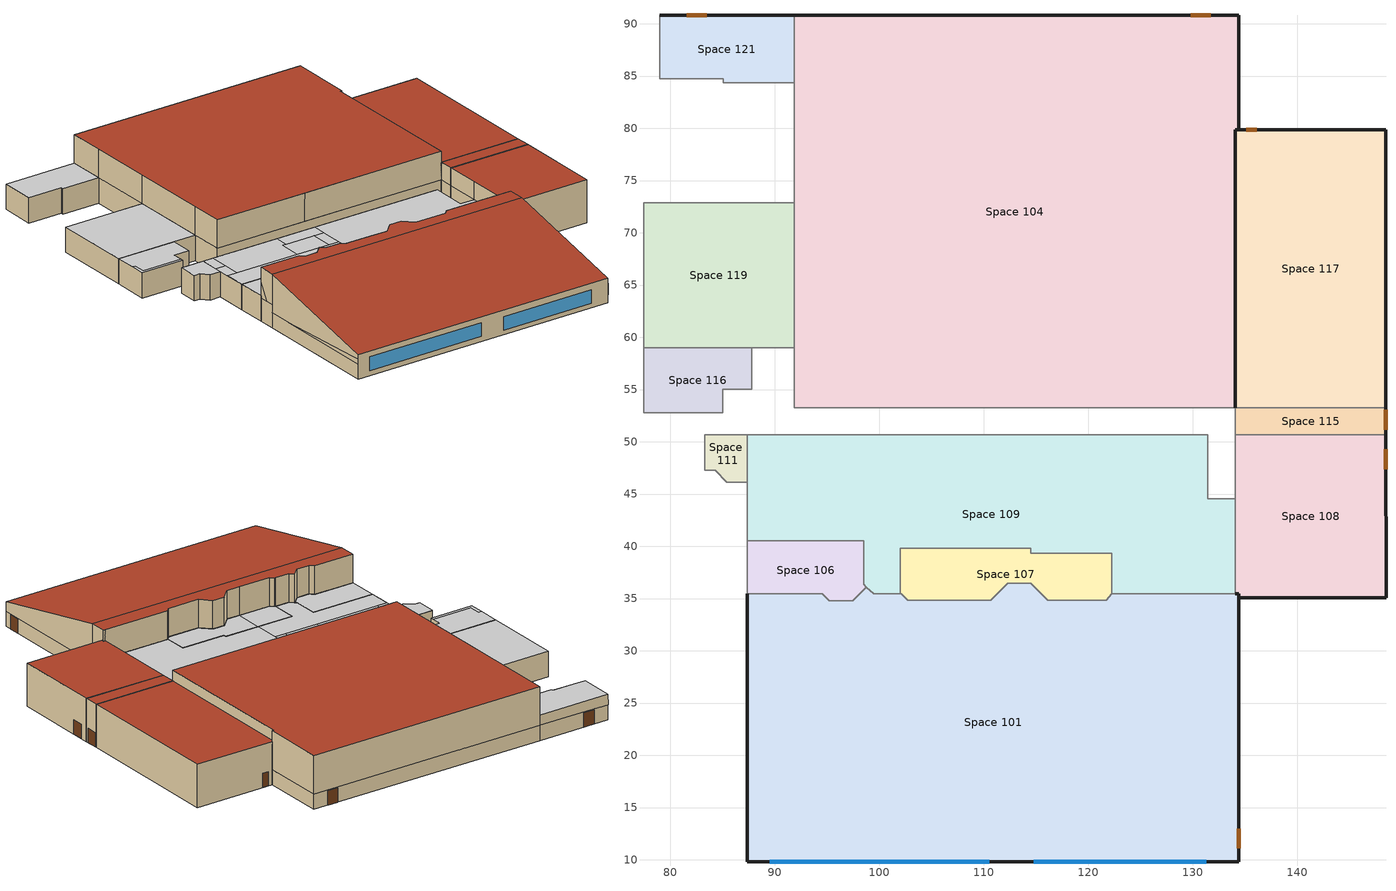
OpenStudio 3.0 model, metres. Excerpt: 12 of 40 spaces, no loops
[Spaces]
Space 101
 floor ground: 114.46,36.48 116.1,34.83 121.69,34.83 122.22,35.45 134.37,35.45 134.37,9.84 87.37,9.84 87.37,35.45 94.53,35.45 95.19,34.81 97.46,34.81 98.76,36.09 99.44,35.45 102.08,35.45 102.71,34.82 110.64,34.82 112.3,36.48 z0
 wall outside (Gym - Metal Panel): 87.37,9.84 134.37,9.84 z0:4.16; 87.37,35.45 87.37,32.51 / 87.37,35.45 87.37,32.51 / 87.37,35.45 87.37,32.51 / 87.37,35.45 87.37,32.51 z3.9:9.1; 134.37,32.51,9.1 134.37,9.84,4.16 134.37,9.84,2.55 134.37,32.51,2.55; 134.37,32.51,9.1 134.37,32.51,2.55 134.37,35.1,2.55 134.37,35.1,7.3 134.37,35.45,7.3 134.37,35.45,9.1; 87.37,32.51,9.1 87.37,32.51,2.55 87.37,9.84,2.55 87.37,9.84,4.16; 87.37,32.51,9.1 87.37,32.51,2.55 87.37,9.84,2.55 87.37,9.84,4.16; 87.37,32.51,9.1 87.37,32.51,2.55 87.37,9.84,2.55 87.37,9.84,4.16
 wall outside (Gym Precast insulated Concrete): 87.37,32.51 87.37,9.84 / 134.37,9.84 134.37,32.51 134.37,35.1 z0:2.55
 wall outside: 134.37,35.45 134.02,35.45 z7.3:9.1; 87.37,35.45 87.37,32.51 z0:3.9
 wall to Space 108: 134.37,35.1 134.37,35.45 134.02,35.45 z0:7.3
 wall to Space 106: 98.76,36.09 97.46,34.81 95.19,34.81 94.53,35.45 87.37,35.45 z0:4.3
 wall to Space 109: 101.97,35.45 99.44,35.45 98.76,36.09 / 134.02,35.45 122.22,35.45 z0:4.3
 wall to Space 107: 122.22,35.45 121.69,34.83 116.1,34.83 114.46,36.48 112.3,36.48 110.64,34.82 102.71,34.82 102.08,35.45 101.97,35.45 z0:4.3
 wall to Space 140: 134.02,35.45 122.22,35.45 121.69,34.83 116.1,34.83 114.46,36.48 112.3,36.48 110.64,34.82 108.35,34.82 z4.3:9.1
 wall to Space 139: 108.35,34.82 102.71,34.82 102.08,35.45 101.97,35.45 99.44,35.45 98.76,36.09 97.46,34.81 95.19,34.81 94.53,35.45 87.37,35.45 z4.3:9.1
 window: 89.51,9.84 110.51,9.84 z0.86:3.16; 114.75,9.84 131.25,9.84 / 114.75,9.84 131.25,9.84 z0.77:3.07
 door: 134.37,11.09 134.37,12.99 z0:2.4
 roof outside (Gym - Roof): 134.37,32.51 134.37,35.45 122.22,35.45 121.69,34.83 116.1,34.83 114.46,36.48 112.3,36.48 110.64,34.82 102.71,34.82 102.08,35.45 99.44,35.45 98.76,36.09 97.46,34.81 95.19,34.81 94.53,35.45 87.37,35.45 87.37,32.51 z9.1; 87.37,32.51,9.1 87.37,9.84,4.16 134.37,9.84,4.16 134.37,32.51,9.1
Space 104
 floor ground: 134.37,90.8 134.37,79.85 134.02,79.85 134.02,53.25 91.84,53.25 91.84,90.8 z0
 wall outside (Gym - Metal Panel): 134.37,79.85 134.37,90.8 91.84,90.8 z2.55:9.1; 134.02,53.25 134.02,79.85 z7.3:9.1
 wall outside (Gym Precast insulated Concrete): 134.37,79.85 134.37,90.8 91.84,90.8 z0:2.55
 wall outside: 134.02,79.85 134.37,79.85 z7.3:9.1
 wall to Space 117: 134.02,53.25 134.02,79.85 134.37,79.85 z0:7.3
 wall to Space 134: 91.84,53.25 108.35,53.25 z4.3:9.1
 wall to Space 133: 91.84,90.8 91.84,84.35 91.84,72.89 91.84,59.01 91.84,53.25 z4.3:9.1
 wall to Space 110: 91.84,59.01 91.84,53.25 134.02,53.25 z0:4.3
 wall to Space 140: 108.35,53.25 134.02,53.25 z4.3:9.1
 wall to Space 121: 91.84,90.8 91.84,84.35 z0:4.3
 wall to Space 120: 91.84,84.35 91.84,72.89 z0:4.3
 wall to Space 119: 91.84,72.89 91.84,59.01 z0:4.3
 door: 131.71,90.8 129.81,90.8 z0:2.4
 roof outside (Gym - Roof): 134.02,53.25 134.02,79.85 134.37,79.85 134.37,90.8 91.84,90.8 91.84,53.25 z9.1
Space 106
 floor ground: 98.48,40.54 98.48,36.37 98.76,36.09 97.46,34.81 95.19,34.81 94.53,35.45 87.37,35.45 87.37,40.54 z0
 wall to Space 103: 87.37,40.54 87.37,35.45 z0:4.3
 wall to Space 109: 98.76,36.09 98.48,36.37 98.48,40.54 87.37,40.54 z0:4.3
 ceiling to Space 139: 97.46,34.81 98.76,36.09 98.48,36.37 98.48,40.54 87.38,40.54 87.37,35.45 94.53,35.45 95.19,34.81 z4.3
 roof outside: 87.37,35.45 87.38,40.54 87.37,40.54 z4.3
Space 107
 floor ground: 114.48,39.82 114.48,39.32 122.22,39.32 122.22,35.45 121.69,34.83 116.1,34.83 114.46,36.48 112.3,36.48 110.64,34.82 102.71,34.82 102.08,35.45 101.97,35.45 101.97,39.82 z0
 wall to Space 109: 122.22,35.45 122.22,39.32 114.48,39.32 114.48,39.82 101.97,39.82 101.97,35.45 z0:4.3
 ceiling to Space 139: 108.35,34.82 108.35,39.82 101.97,39.82 101.97,35.45 102.08,35.45 102.71,34.82 z4.3
 ceiling to Space 140: 110.64,34.82 112.3,36.48 114.46,36.48 116.1,34.83 121.69,34.83 122.22,35.45 122.22,39.32 114.48,39.32 114.48,39.82 108.35,39.82 108.35,34.82 z4.3
Space 109
 floor ground: 131.42,50.66 131.42,44.54 134.02,44.54 134.02,35.45 122.22,35.45 122.22,39.32 114.48,39.32 114.48,39.82 101.97,39.82 101.97,35.45 99.44,35.45 98.76,36.09 98.48,36.37 98.48,40.54 87.37,40.54 87.37,50.66 z0
 wall to Space 110: 134.02,44.54 131.42,44.54 131.42,50.66 87.37,50.66 z0:4.3
 wall to Space 103: 87.37,46.13 87.37,40.54 z0:4.3
 wall to Space 108: 134.02,35.45 134.02,44.54 z0:4.3
 wall to Space 111: 87.37,50.66 87.37,46.13 z0:4.3
 ceiling to Space 135: 89.19,47.44 89.19,50.66 87.37,50.66 87.37,47.44 z4.3
 ceiling to Space 139: 101.97,35.45 101.97,39.82 108.35,39.82 108.35,44.32 87.38,44.32 87.38,40.54 98.48,40.54 98.48,36.37 98.76,36.09 99.44,35.45 z4.3
 ceiling to Space 134: 108.35,48.23 108.35,50.66 101.29,50.66 101.29,48.23 z4.3; 89.19,44.32 89.19,47.44 87.37,47.44 87.37,44.32 z4.3
 ceiling to Space 140: 134.02,35.45 134.02,44.54 131.42,44.54 131.42,50.66 108.35,50.66 108.35,39.82 114.48,39.82 114.48,39.32 122.22,39.32 122.22,35.45 z4.3
 ceiling to Space 137: 106.44,44.32 106.44,48.23 100.57,48.23 100.57,44.32 z4.3
 ceiling to Space 138: 108.35,44.32 108.35,48.23 106.44,48.23 106.44,44.32 z4.3
 ceiling to Space 136: 89.19,44.32 100.57,44.32 100.57,48.23 101.29,48.23 101.29,50.66 89.19,50.66 z4.3
 roof outside: 87.38,44.09 87.38,44.32 87.37,44.32 87.37,44.09 z4.3; 87.38,40.54 87.38,43.54 87.37,43.54 87.37,40.54 z4.3; 87.38,43.54 87.38,44.09 87.37,44.09 87.37,43.54 z4.3
Space 111
 floor ground: 87.37,50.66 87.37,46.13 85.41,46.13 84.27,47.27 83.29,47.27 83.29,50.66 z0
 wall to Space 103: 83.29,47.27 84.27,47.27 85.41,46.13 87.37,46.13 z0:4.3
 wall to Space 110: 87.37,50.66 83.33,50.66 83.29,50.66 83.29,47.27 z0:4.3
 ceiling to Space 134: 87.37,46.13 87.37,50.66 83.29,50.66 83.29,47.27 84.27,47.27 85.41,46.13 z4.3
Space 115
 floor ground: 148.47,53.25 148.47,50.68 134.02,50.68 134.02,53.25 z0
 wall outside (Gym Precast insulated Concrete): 148.47,50.68 148.47,53.25 z0:7.3
 wall to Space 117: 148.47,53.25 134.02,53.25 z0:7.3
 wall to Space 110: 134.02,53.25 134.02,50.68 z0:4.3
 wall to Space 108: 134.02,50.68 148.47,50.68 z0:7.3
 wall to Space 140: 134.02,53.25 134.02,50.68 z4.3:7.3
 door: 148.47,51.15 148.47,53.05 z0:2.4
 roof outside (Gym - Roof): 148.47,50.68 148.47,53.25 134.02,53.25 134.02,50.68 z7.3
Space 116
 floor ground: 87.79,59.01 87.79,55.02 85.02,55.02 85.02,52.77 77.42,52.77 77.42,59.01 z0
 wall to Space 119: 87.79,59.01 77.42,59.01 z0:4.3
 wall to Space 110: 77.42,59.01 77.42,52.77 85.02,52.77 85.02,55.02 87.79,55.02 87.79,59.01 z0:4.3
 ceiling to Space 134: 85.02,52.77 85.02,53.25 77.91,53.25 77.91,55.31 77.42,55.31 77.42,52.77 z4.3
 ceiling to Space 133: 85.02,53.25 85.02,55.02 87.79,55.02 87.79,59.01 77.42,59.01 77.42,55.31 77.91,55.31 77.91,53.25 z4.3
Space 117
 floor ground: 148.47,79.85 148.47,53.25 134.02,53.25 134.02,79.85 z0
 wall outside (Gym Precast insulated Concrete): 148.47,53.25 148.47,79.85 134.37,79.85 z0:7.3
 door: 136.1,79.85 135.1,79.85 z0:2.4
 roof outside (Gym - Roof): 148.47,53.25 148.47,79.85 134.02,79.85 134.02,53.25 z7.3
Space 119
 floor ground: 91.84,72.89 91.84,59.01 77.42,59.01 77.42,72.89 z0
 wall to Space 120: 91.84,72.89 77.42,72.89 z0:4.3
 wall to Space 110: 87.79,59.01 91.84,59.01 / 77.42,72.89 77.42,59.01 z0:4.3
 ceiling to Space 133: 91.84,59.01 91.84,72.89 77.42,72.89 77.42,59.01 z4.3
Space 121
 floor ground: 91.84,90.8 91.84,84.35 85.05,84.35 85.05,84.76 78.95,84.76 78.95,90.8 z0
 wall outside (Arena - Metal Panel): 91.84,90.8 78.95,90.8 z2.55:4.3
 wall outside (Arena - Insulated Concrete): 91.84,90.8 78.95,90.8 z0:2.55
 wall to Space 120: 78.95,84.76 85.05,84.76 85.05,84.35 91.84,84.35 z0:4.3
 wall to Space 122: 78.95,90.8 78.95,84.76 z0:4.3
 door: 83.48,90.8 81.58,90.8 z0:2.4
 ceiling to Space 133: 91.84,84.35 91.84,90.8 78.95,90.8 78.95,84.76 85.05,84.76 85.05,84.35 z4.3
Space 108
 floor ground: 148.47,50.68 148.47,35.1 134.37,35.1 134.37,35.45 134.02,35.45 134.02,50.68 z0
 wall outside (Gym Precast insulated Concrete): 134.37,35.1 148.47,35.1 148.47,50.68 z0:7.3
 wall to Space 140: 134.02,50.68 134.02,44.54 134.02,35.45 z4.3:7.3
 wall to Space 110: 134.02,50.68 134.02,44.54 z0:4.3
 door: 148.47,47.38 148.47,49.28 z0:2.4
 roof outside (Gym - Roof): 148.47,35.1 148.47,50.68 134.02,50.68 134.02,35.45 134.37,35.45 134.37,35.1 z7.3
[Building]
Recreation Center_1980-2004: North Axis {deg}=-90; Nominal Floor to Floor Height {m}=3; Default Construction Set=ASHRAE 189.1-2009 ClimateZone 4-5 (mdoff) ConstSet
[ClimateZones]
Climate Zone Institution Name 1=ASHRAE; Climate Zone Document Name 1=ANSI/ASHRAE Standard 169; Climate Zone Document Year 1=2006; Climate Zone Institution Name 2=CEC; Climate Zone Document Name 2=California Climate Zone Descriptions; Climate Zone Document Year 2=1995
[Site]
Site 1: Latitude {deg}=53.53; Longitude {deg}=-114.1; Time Zone {hr}=-7; Elevation {m}=723
[SizingPeriod:DesignDay] Barometric Pressure {Pa}=92936; Wind Direction {deg}=180; Sky Clearness=0; Rain Indicator=0; Snow Indicator=0; Day of Month=21; Daylight Saving Time Indicator=0; Dry-Bulb Temperature Range Modifier Type=DefaultMultipliers
Name | Maximum Dry-Bulb Temperature {C} | Daily Dry-Bulb Temperature Range {deltaC} | Humidity Indicating Conditions at Maximum Dry-Bulb | Wind Speed {m/s} | Month | Day Type | Humidity Indicating Type | Solar Model Indicator | ASHRAE Taub | ASHRAE Taud
Edmonton Stony Plain Ann Clg .4% Condns Enth=>MDB | 25.6 | 12 | 57100 | 3.8 | 7 | SummerDesignDay | Enthalpy | ASHRAETau | 0.353 | 2.369
Edmonton Stony Plain Ann Clg .4% Condns WB=>MDB | 25.3 | 12 | 19 | 3.8 | 7 | SummerDesignDay | Wetbulb | ASHRAETau | 0.353 | 2.369
Edmonton Stony Plain Ann Hum_n 99.6% Condns DP=>MCDB | -32.4 | 0 | -37.7 | 1.9 | 1 | WinterDesignDay | Dewpoint | ASHRAEClearSky
Edmonton Stony Plain Ann Htg 99.6% Condns DB | -32.5 | 0 | -32.5 | 1.9 | 1 | WinterDesignDay | Wetbulb | ASHRAEClearSky
[Construction]
000 ExtSlabCarpet 4in ClimateZone 1-8: MAT-CC05 4 HW CONCRETE, CP02 CARPET PAD
000 Exterior Door: 000 F08 Metal surface, 000 I01 25mm insulation board
000 Exterior Window: 000 Clear 3mm, 000 Air 13mm, 000 Clear 3mm
000 Interior Ceiling: 000 M11 100mm lightweight concrete, 000 F05 Ceiling air space resistance, 000 F16 Acoustic tile
000 Interior Door; 000 Interior Partition: 000 G05 25mm wood
000 Interior Floor: 000 F16 Acoustic tile, 000 F05 Ceiling air space resistance, 000 M11 100mm lightweight concrete
000 Interior Wall: 000 G01a 19mm gypsum board, 000 F04 Wall air space resistance, 000 G01a 19mm gypsum board
000 Interior Window: 000 Clear 3mm
ASHRAE 189.1-2009 ExtRoof IEAD ClimateZone 2-5: Roof Membrane, Roof Insulation [21], Metal Decking
ASHRAE 189.1-2009 ExtWall SteelFrame ClimateZone 4-8: MAT-SHEATH, Wall Insulation [39], 1/2IN Gypsum
ASHRAE 189.1-2009 ExtWindow ClimateZone 4-5: Theoretical Glass [207]
Arena - Insulated Concrete: Arena Precast Insulated Concrete
Arena - Metal Panel: 000 F08 Metal surface, Wall Insulation RSI 2.6
Gym Precast insulated Concrete: Gym Precast Insulated Concrete, MAT-CC05 4 HW CONCRETE
Gym - Metal Panel: 000 F08 Metal surface, Wall Insulation RSI 3.5
Gym - Roof: Roof Membrane, Wall Insulation RSI 5.57, 000 G01a 19mm gypsum board, 000 G05 25mm wood, Metal Decking
[DefaultConstructionSet]
ASHRAE 189.1-2009 ClimateZone 4-5 (mdoff) ConstSet: Default Exterior Surface Constructions=ASHRAE 189.1-2009 ClimateZone 4-5 (mdoff) Exterior DefSurfCons; Default Interior Surface Constructions=000 Interior DefSurfCons; Default Ground Contact Surface Constructions=000 Ground DefSurfCons; Default Exterior SubSurface Constructions=ASHRAE 189.1-2009 ClimateZone 4-5 (mdoff) Exterior DefSubCons; Default Interior SubSurface Constructions=000 Interior DefSubCons; Interior Partition Construction=000 Interior Partition
[DefaultSubSurfaceConstructions] Glass Door Construction=000 Exterior Window; Skylight Construction=000 Exterior Window; Tubular Daylight Dome Construction=000 Interior Window; Tubular Daylight Diffuser Construction=000 Interior Window
Name | Fixed Window Construction | Operable Window Construction | Door Construction
000 Interior DefSubCons | 000 Interior Window | 000 Interior Window | 000 Interior Door
ASHRAE 189.1-2009 ClimateZone 4-5 (mdoff) Exterior DefSubCons | ASHRAE 189.1-2009 ExtWindow ClimateZone 4-5 | ASHRAE 189.1-2009 ExtWindow ClimateZone 4-5 | 000 Exterior Door
[DefaultSurfaceConstructions]
Name | Floor Construction | Wall Construction | Roof Ceiling Construction
000 Ground DefSurfCons | 000 ExtSlabCarpet 4in ClimateZone 1-8 | 000 ExtSlabCarpet 4in ClimateZone 1-8 | 000 ExtSlabCarpet 4in ClimateZone 1-8
000 Interior DefSurfCons | 000 Interior Floor | 000 Interior Wall | 000 Interior Ceiling
ASHRAE 189.1-2009 ClimateZone 4-5 (mdoff) Exterior DefSurfCons | 000 ExtSlabCarpet 4in ClimateZone 1-8 | ASHRAE 189.1-2009 ExtWall SteelFrame ClimateZone 4-8 | ASHRAE 189.1-2009 ExtRoof IEAD ClimateZone 2-5
[Material]
Name | Roughness | Thickness {m} | Conductivity {W/m-K} | Density {kg/m3} | Specific Heat {J/kg-K} | Thermal Absorptance | Solar Absorptance | Visible Absorptance
000 F08 Metal surface | Smooth | 0.0008 | 45.28 | 7824 | 500 | 0.9 | 0.7
000 F16 Acoustic tile | MediumSmooth | 0.0191 | 0.06 | 368 | 590
000 G01a 19mm gypsum board | MediumSmooth | 0.019 | 0.16 | 800 | 1090
000 G05 25mm wood | MediumSmooth | 0.0254 | 0.15 | 608 | 1630
000 I01 25mm insulation board | MediumRough | 0.0254 | 0.03 | 43 | 1210
000 M11 100mm lightweight concrete | MediumRough | 0.1016 | 0.53 | 1280 | 840
1/2IN Gypsum | Smooth | 0.0127 | 0.16 | 784.9 | 830 | 0.9 | 0.92 | 0.92
MAT-CC05 4 HW CONCRETE | Rough | 0.1016 | 0.3846 | 2240 | 836.8 | 0.9 | 0.7 | 0.7
Metal Decking | MediumSmooth | 0.0015 | 45.006 | 7680 | 418.4 | 0.9 | 0.7 | 0.3
Roof Insulation [21] | MediumRough | 0.2105 | 0.049 | 265 | 836.8 | 0.9 | 0.7 | 0.7
Roof Membrane | VeryRough | 0.0095 | 0.16 | 1121.29 | 1460 | 0.9 | 0.7 | 0.7
Wall Insulation [39]; Wall Insulation RSI 2.6 | MediumRough | 0.1184 | 0.045 | 265 | 836.8 | 0.9 | 0.7 | 0.7
Arena Precast Insulated Concrete | MediumRough | 0.2 | 0.0769 | 2000 | 836.8
Gym Precast Insulated Concrete | MediumRough | 0.2 | 0.05714 | 2000 | 836.8
Wall Insulation RSI 3.5 | MediumRough | 0.1184 | 0.033829 | 265 | 836.8 | 0.9 | 0.7 | 0.7
Wall Insulation RSI 5.57 | MediumRough | 0.25065 | 0.045 | 265 | 836.8 | 0.9 | 0.7 | 0.7
[Material:AirGap]
Name | Thermal Resistance
000 F04 Wall air space resistance | 0.15
000 F05 Ceiling air space resistance | 0.18
[Material:NoMass] Thermal Absorptance=0.9; Solar Absorptance=0.7
Name | Roughness | Thermal Resistance | Visible Absorptance
CP02 CARPET PAD | VeryRough | 0.2165 | 0.8
MAT-SHEATH | Rough | 0.3626 | 0.7
[WindowMaterial:Gas]
000 Air 13mm: Gas Type=Air; Thickness=0.0127
[WindowMaterial:Glazing] Optical Data Type=SpectralAverage; Thickness=0.003; Infrared Transmittance at Normal Incidence=0
Name | Solar Transmittance at Normal Incidence | Front Side Solar Reflectance at Normal Incidence | Back Side Solar Reflectance at Normal Incidence | Visible Transmittance at Normal Incidence | Front Side Visible Reflectance at Normal Incidence | Back Side Visible Reflectance at Normal Incidence | Front Side Infrared Hemispherical Emissivity | Back Side Infrared Hemispherical Emissivity | Conductivity | Dirt Correction Factor for Solar and Visible Transmittance | Solar Diffusing
000 Clear 3mm | 0.837 | 0.075 | 0.075 | 0.898 | 0.081 | 0.081 | 0.84 | 0.84 | 0.9
Theoretical Glass [207] | 0.3311 | 0.6189 | 0.6189 | 0.44 | 0.51 | 0.51 | 0.9 | 0.9 | 0.0133 | 1 | No
[ThermostatSetpoint:DualSetpoint]
Name | Heating Setpoint Temperature Schedule | Cooling Setpoint Temperature Schedule
Thermostat Setpoint Dual Setpoint 4; Thermostat Setpoint Dual Setpoint 7; Thermostat Setpoint Dual Setpoint 8; Thermostat Setpoint Dual Setpoint 11; Thermostat Setpoint Dual Setpoint 12; Thermostat Setpoint Dual Setpoint 29 | Rec Centre Heating Temp | Rec Centre Cooling Temp
Thermostat Setpoint Dual Setpoint 9 | Pool Heating Temp | Pool Cooling Temp
Thermostat Setpoint Dual Setpoint 10; Thermostat Setpoint Dual Setpoint 25; Thermostat Setpoint Dual Setpoint 30; Thermostat Setpoint Dual Setpoint 34 | Rec Centre Heating Temp | No Cooling Temp
[DesignSpecification:OutdoorAir] Outdoor Air Flow per Floor Area {m3/s-m2}=0
MNECB-Service and Common-Corridors; MNECB-Assembly-Locker Room and Shower; MNECB-Storage/Warehouse-Active Storage-Bulky: Outdoor Air Flow per Person {m3/s-person}=0.025
MNECB-Service and Common-Mechanical/electrical room: Outdoor Air Flow per Person {m3/s-person}=0.05
MNECB-Assembly-Recreational Sport area: Outdoor Air Flow per Person {m3/s-person}=0.01; Outdoor Air Flow Rate {m3/s}=0; Outdoor Air Flow Air Changes per Hour {1/hr}=0; Outdoor Air Flow Rate Fraction Schedule=Always On
MNECB-Office-Enclosed Offices Category 1; MNECB-Assembly-Conference/meeting-sched-C: Outdoor Air Flow per Person {m3/s-person}=0.01
MNECB-Service and Common-Toilet and Washrooms: Outdoor Air Flow per Person {m3/s-person}=0.03
[BuildingStory]
Building Story 1: Nominal Z Coordinate {m}=0; Nominal Floor to Floor Height {m}=9.1
[Space] Building Story=Building Story 1
Name | Space Type | Thermal Zone
Space 101 | Pool Activity Area | MF18 - Pool
Space 104 | Main Gym (1st Flr) Activity Area | MF19 - Gym
Space 106 | MNECB-Storage/Warehouse-Active Storage-Bulky | MF15 - Storage
Space 107 | MNECB-Assembly-Conference/meeting-sched-C | MF16 - Observation
Space 108 | MNECB-Service and Common-Mechanical/electrical room | MF22 - Mech Room
Space 109 | MNECB-Assembly-Locker Room and Shower | MF17 - Lockers
Space 111 | MNECB-Office-Enclosed Offices Category 1 | MF12 - Office
Space 115 | MNECB-Service and Common-Corridors | MF21 - Corridor
Space 116 | MNECB-Service and Common-Toilet and Washrooms | MF07 - Washrooms
Space 117 | Squash courts (1st Flr) Activity Area | MF20 - Squash
Space 119 | Mini Gym (1st Flr) Activity Area | MF08 - Minigym
Space 121 | MNECB-Storage/Warehouse-Active Storage-Bulky | MF10 - Storage
[SpaceType]
Name | Default Schedule Set | Design Specification Outdoor Air Object
MNECB-Service and Common-Corridors | Cold Lake Rec Centre | MNECB-Service and Common-Corridors
MNECB-Service and Common-Mechanical/electrical room | Cold Lake Rec Centre | MNECB-Service and Common-Mechanical/electrical room
MNECB-Assembly-Recreational Sport area | Cold Lake Rec Centre | MNECB-Assembly-Recreational Sport area
MNECB-Assembly-Locker Room and Shower | Cold Lake Rec Centre | MNECB-Assembly-Locker Room and Shower
MNECB-Office-Enclosed Offices Category 1 | Cold Lake Rec Centre | MNECB-Office-Enclosed Offices Category 1
MNECB-Storage/Warehouse-Active Storage-Bulky | Cold Lake Rec Centre | MNECB-Storage/Warehouse-Active Storage-Bulky
MNECB-Service and Common-Toilet and Washrooms | Cold Lake Rec Centre | MNECB-Service and Common-Toilet and Washrooms
MNECB-Assembly-Conference/meeting-sched-C | Cold Lake Rec Centre | MNECB-Assembly-Conference/meeting-sched-C
Pool Activity Area; Main Gym (1st Flr) Activity Area; Squash courts (1st Flr) Activity Area; Mini Gym (1st Flr) Activity Area |  | MNECB-Assembly-Recreational Sport area
[People]
Name | People Definition | Space or SpaceType | Activity Level Schedule | Number of People Schedule
MNECB-Service and Common-Corridors-sched-*-people | MNECB-Service and Common-Corridors-sched-*-people_def | MNECB-Service and Common-Corridors | Rec Centre Activity (light)
MNECB-Service and Common-Mechanical/electrical room-sched-*-people | MNECB-Service and Common-Mechanical/electrical room-sched-*-people_def | MNECB-Service and Common-Mechanical/electrical room | Rec Centre Activity (light)
MNECB-Assembly-Recreational Sport area-sched-I-people | MNECB-Assembly-Recreational Sports Area-sched-I-people_def | MNECB-Assembly-Recreational Sport area | Rec Centre Activity (high)
MNECB-Assembly-Locker Room and Shower-sched-*-people | MNECB-Assembly-Locker Room and Shower-sched-*-people_def | MNECB-Assembly-Locker Room and Shower | Rec Centre Activity (light)
MNECB-Office-Enclosed Offices Category 1-sched-A-people | MNECB-Office-Enclosed offices Category 1-sched-A-people_def | MNECB-Office-Enclosed Offices Category 1 | Rec Centre Activity (light) | Office Occupancy
MNECB-Storage/Warehouse-Active Storage-Bulky-sched-E-people | MNECB-Storage Warehouse-Active Storage - Bulky-sched-E-people_def | MNECB-Storage/Warehouse-Active Storage-Bulky | Rec Centre Activity (light)
MNECB-Service and Common-Toilet and Washrooms-sched-*-people | MNECB-Service and Common-Toilet and Washrooms-sched-*-people_def | MNECB-Service and Common-Toilet and Washrooms | Rec Centre Activity (light)
MNECB-Assembly-Conference/meeting-sched-C-people | MNECB-Assembly-Conference/Meeting-sched-C-people_def | MNECB-Assembly-Conference/meeting-sched-C | Rec Centre Activity (light)
People 3 | Main Gym (1st Flr) occupancy | Main Gym (1st Flr) Activity Area | Rec Centre Activity (high) | Activity Rooms and Gyms Occupancy
People 4 | Squash courts occupancy | Squash courts (1st Flr) Activity Area | Rec Centre Activity (high) | Activity Rooms and Gyms Occupancy
People 5 | Mini Gym (1st Flr) occupancy | Mini Gym (1st Flr) Activity Area | Rec Centre Activity (high) | Activity Rooms and Gyms Occupancy
People 1 | MNECB-Assembly-Recreational Sports Area-sched-I-people_def | Pool Activity Area | Rec Centre Activity (high) | Office Occupancy
[Lights]
Name | Lights Definition | Space or SpaceType | Schedule
MNECB-Service and Common-Corridors-sched-*-lights | MNECB-Service and Common-Corridors-sched-*-lighting_W_per_m2_def | MNECB-Service and Common-Corridors
MNECB-Service and Common-Mechanical/electrical room-sched-*-lights | MNECB-Service and Common-Mechanical/electrical room-sched-*-lighting_W_per_m2_def | MNECB-Service and Common-Mechanical/electrical room
MNECB-Assembly-Recreational Sport area-sched-I-lights | MNECB- Assembly -Recreational Sports Area-sched-I-lighting_W_per_m2_def | MNECB-Assembly-Recreational Sport area
MNECB-Assembly-Locker Room and Shower-sched-*-lights | MNECB- Assembly -Locker Room and Shower-sched-*-lighting_W_per_m2_def 1 | MNECB-Assembly-Locker Room and Shower
MNECB-Office-Enclosed Offices Category 1-sched-A-lights | MNECB-Office-Enclosed offices category 1-sched-A-lighting_W_per_m2_def | MNECB-Office-Enclosed Offices Category 1 | Office Occupancy
MNECB-Storage/Warehouse-Active Storage-Bulky-sched-E-lights | MNECB-Storage/Warehouse-Active Storage Bulky-sched-E-lighting_W_per_m2_def | MNECB-Storage/Warehouse-Active Storage-Bulky
MNECB-Service and Common-Toilet and Washrooms-sched-*-lights | MNECB-Service and Common-Toilet and Washrooms-sched-*-lighting_W_per_m2_def | MNECB-Service and Common-Toilet and Washrooms
MNECB-Assembly-Conference/meeting-sched-C-lights | MNECB- Assembly -Conference/Meeting-sched-C-lighting_W_per_m2_def | MNECB-Assembly-Conference/meeting-sched-C
Lights 3 | MNECB- Assembly -Recreational Sports Area-sched-I-lighting_W_per_m2_def | Main Gym (1st Flr) Activity Area | Activity Rooms and Gyms Occupancy
Lights 4 | MNECB- Assembly -Recreational Sports Area-sched-I-lighting_W_per_m2_def | Squash courts (1st Flr) Activity Area | Activity Rooms and Gyms Occupancy
Lights 5 | MNECB- Assembly -Recreational Sports Area-sched-I-lighting_W_per_m2_def | Mini Gym (1st Flr) Activity Area | Activity Rooms and Gyms Occupancy
Lights 1 | MNECB- Assembly -Recreational Sports Area-sched-I-lighting_W_per_m2_def | Pool Activity Area | Office Occupancy
[ElectricEquipment]
Name | Electric Equipment Definition | Space or SpaceType | Schedule
MNECB-Service and Common-Corridors-sched-*-equipment | MNECB-Service and Common-Corridors-sched-*-equipment_W_per_m2_def | MNECB-Service and Common-Corridors
MNECB-Service and Common-Mechanical/electrical room-sched-*-elec | MNECB-Service and Common-Mechanical/electrical room-sched-*-equipment_W_per_m2_def | MNECB-Service and Common-Mechanical/electrical room
MNECB-Assembly-Recreational Sport area-sched-I-elec | MNECB-Assembly-Recreational Sports Area-sched-I-equipment_W_per_m2_def | MNECB-Assembly-Recreational Sport area
MNECB-Assembly-Locker Room and Shower-sched-*-elec | MNECB-Assembly-Locker Room and Shower-sched-*-equipment_W_per_m2_def | MNECB-Assembly-Locker Room and Shower
MNECB-Office-Enclosed Offices Category 1-sched-A-elec | MNECB-Office-Enclosed offices category 1-sched-A-equipment_W_per_m2_def | MNECB-Office-Enclosed Offices Category 1 | Office Occupancy
MNECB-Storage/Warehouse-Active Storage-Bulky-sched-E-elec | MNECB-Storage/Warehouse-Active Storage Bulky-sched-E-equipment_W_per_m2_def | MNECB-Storage/Warehouse-Active Storage-Bulky
MNECB-Service and Common-Toilet and Washrooms-sched-*-elec | MNECB-Service and Common-Toilet and Washrooms-sched-*-equipment_W_per_m2_def | MNECB-Service and Common-Toilet and Washrooms
MNECB-Assembly-Conference/meeting-sched-C-equipment | MNECB-Assembly-Conference/Meeting-sched-C-equipment_W_per_m2_def 1 | MNECB-Assembly-Conference/meeting-sched-C
Electric Equipment 3 | MNECB-Assembly-Recreational Sports Area-sched-I-equipment_W_per_m2_def | Main Gym (1st Flr) Activity Area | Activity Rooms and Gyms Occupancy
Electric Equipment 4 | MNECB-Assembly-Recreational Sports Area-sched-I-equipment_W_per_m2_def | Squash courts (1st Flr) Activity Area | Activity Rooms and Gyms Occupancy
Electric Equipment 5 | MNECB-Assembly-Recreational Sports Area-sched-I-equipment_W_per_m2_def | Mini Gym (1st Flr) Activity Area | Activity Rooms and Gyms Occupancy
Electric Equipment 1 | MNECB-Assembly-Recreational Sports Area-sched-I-equipment_W_per_m2_def | Pool Activity Area | Office Occupancy
[HotWaterEquipment]
Name | Hot Water Equipment Definition | Space or SpaceType
NECB-Corr. < 2.4m wide-sched-*-hw | NECB-Corr. < 2.4m wide-sched-*-hw_def | MNECB-Service and Common-Corridors
NECB-Electrical/Mechanical-sched-*-hw | NECB-Electrical/Mechanical-sched-*-hw_def | MNECB-Service and Common-Mechanical/electrical room
NECB-Exercise centre-sched-B-hw | NECB-Exercise centre-sched-B-hw_def | MNECB-Assembly-Recreational Sport area
NECB-Locker room-sched-*-hw | NECB-Locker room-sched-*-hw_def | MNECB-Assembly-Locker Room and Shower
NECB-Office - enclosed-sched-A-hw | NECB-Office - enclosed-sched-A-hw_def | MNECB-Office-Enclosed Offices Category 1
NECB-Storage area-sched-E-hw | NECB-Storage area-sched-E-hw_def | MNECB-Storage/Warehouse-Active Storage-Bulky
NECB-Washroom-sched-*-hw | NECB-Washroom-sched-*-hw_def | MNECB-Service and Common-Toilet and Washrooms
NECB-Conf./meet./multi-purpose-sched-C-hw | NECB-Conf./meet./multi-purpose-sched-C-hw_def | MNECB-Assembly-Conference/meeting-sched-C
[HotWaterEquipment:Definition] Design Level Calculation Method=Watts/Person
Name | Watts per Person {W/Person}
NECB-Corr. < 2.4m wide-sched-*-hw_def; NECB-Electrical/Mechanical-sched-*-hw_def; NECB-Locker room-sched-*-hw_def; NECB-Washroom-sched-*-hw_def | 0
NECB-Exercise centre-sched-B-hw_def; NECB-Office - enclosed-sched-A-hw_def | 90
NECB-Storage area-sched-E-hw_def | 300
NECB-Conf./meet./multi-purpose-sched-C-hw_def | 45
[ThermalZone] Use Ideal Air Loads=No
Name | Thermostat
MF07 - Washrooms | Thermostat Setpoint Dual Setpoint 29
MF08 - Minigym | Thermostat Setpoint Dual Setpoint 25
MF10 - Storage | Thermostat Setpoint Dual Setpoint 30
MF12 - Office | Thermostat Setpoint Dual Setpoint 4
MF15 - Storage
MF16 - Observation | Thermostat Setpoint Dual Setpoint 7
MF17 - Lockers | Thermostat Setpoint Dual Setpoint 8
MF18 - Pool | Thermostat Setpoint Dual Setpoint 9
MF19 - Gym | Thermostat Setpoint Dual Setpoint 10
MF20 - Squash | Thermostat Setpoint Dual Setpoint 11
MF21 - Corridor | Thermostat Setpoint Dual Setpoint 12
MF22 - Mech Room | Thermostat Setpoint Dual Setpoint 34
[DefaultScheduleSet]
Cold Lake Rec Centre: Hours of Operation Schedule=Rec Centre Fans; Number of People Schedule=Rec Centre Occ; Lighting Schedule=Rec Centre lights; Electric Equipment Schedule=Rec Centre Equipment; Gas Equipment Schedule=Rec Centre Equipment; Hot Water Equipment Schedule=Rec Centre Hot Water; Steam Equipment Schedule=Rec Centre Equipment; Other Equipment Schedule=Rec Centre Equipment
[SpaceInfiltration:DesignFlowRate] Schedule=Always On; Design Flow Rate Calculation Method=Flow/ExteriorArea; Design Flow Rate {m3/s}=0; Flow per Exterior Surface Area {m3/s-m2}=0.00035
Name | Space or SpaceType | Flow per Space Floor Area {m3/s-m2} | Air Changes per Hour {1/hr}
Space Infiltration Design Flow Rate 2 | MNECB-Assembly-Conference/meeting-sched-C
Space Infiltration Design Flow Rate 3 | MNECB-Service and Common-Corridors
Space Infiltration Design Flow Rate 5 | MNECB-Service and Common-Mechanical/electrical room
Space Infiltration Design Flow Rate 6 | MNECB-Assembly-Recreational Sport area | 0
Space Infiltration Design Flow Rate 12 | MNECB-Assembly-Locker Room and Shower
Space Infiltration Design Flow Rate 14 | MNECB-Office-Enclosed Offices Category 1
Space Infiltration Design Flow Rate 19 | MNECB-Storage/Warehouse-Active Storage-Bulky
Space Infiltration Design Flow Rate 21 | MNECB-Service and Common-Toilet and Washrooms | 0
Space Infiltration Design Flow Rate 9 | Pool Activity Area | 0 | 0
Space Infiltration Design Flow Rate 11 | Main Gym (1st Flr) Activity Area | 0 | 0
Space Infiltration Design Flow Rate 22 | Squash courts (1st Flr) Activity Area | 0 | 0
Space Infiltration Design Flow Rate 23 | Mini Gym (1st Flr) Activity Area | 0 | 0
[People:Definition] Fraction Radiant=0.3
Name | Number of People Calculation Method | Space Floor Area per Person {m2/person} | Carbon Dioxide Generation Rate {m3/s-W} | Sensible Heat Fraction | Number of People {people}
MNECB-Assembly-Conference/Meeting-sched-C-people_def | Area/Person | 5 | 3.8e-008
MNECB-Service and Common-Corridors-sched-*-people_def; MNECB-Storage Warehouse-Active Storage - Bulky-sched-E-people_def | Area/Person | 100
MNECB-Service and Common-Mechanical/electrical room-sched-*-people_def | Area/Person | 200
MNECB-Assembly-Recreational Sports Area-sched-I-people_def | Area/Person | 5 | 3.8e-008 | Autocalculate
MNECB-Assembly-Locker Room and Shower-sched-*-people_def | Area/Person | 10 | 3.8e-008 | Autocalculate
MNECB-Office-Enclosed offices Category 1-sched-A-people_def | Area/Person | 20
MNECB-Service and Common-Toilet and Washrooms-sched-*-people_def | Area/Person | 30 | 3.8e-008 | Autocalculate
Main Gym (1st Flr) occupancy | People |  |  |  | 50
Squash courts occupancy | People |  |  |  | 5
Mini Gym (1st Flr) occupancy | People |  |  |  | 15
[Lights:Definition] Design Level Calculation Method=Watts/Area; Fraction Radiant=0; Fraction Visible=0; Return Air Fraction=0
Name | Watts per Space Floor Area {W/m2}
MNECB- Assembly -Conference/Meeting-sched-C-lighting_W_per_m2_def; MNECB-Office-Enclosed offices category 1-sched-A-lighting_W_per_m2_def | 19.4
MNECB-Service and Common-Corridors-sched-*-lighting_W_per_m2_def; MNECB- Assembly -Locker Room and Shower-sched-*-lighting_W_per_m2_def 1 | 8.6
MNECB-Service and Common-Mechanical/electrical room-sched-*-lighting_W_per_m2_def | 7.5
MNECB- Assembly -Recreational Sports Area-sched-I-lighting_W_per_m2_def | 13
MNECB-Storage/Warehouse-Active Storage Bulky-sched-E-lighting_W_per_m2_def | 3.2
MNECB-Service and Common-Toilet and Washrooms-sched-*-lighting_W_per_m2_def | 8.7
[ElectricEquipment:Definition] Design Level Calculation Method=Watts/Area; Fraction Radiant=0; Fraction Lost=0
Name | Watts per Space Floor Area {W/m2} | Fraction Latent
MNECB-Assembly-Conference/Meeting-sched-C-equipment_W_per_m2_def 1 | 1
MNECB-Service and Common-Corridors-sched-*-equipment_W_per_m2_def | 0 | 0
MNECB-Service and Common-Mechanical/electrical room-sched-*-equipment_W_per_m2_def; MNECB-Assembly-Recreational Sports Area-sched-I-equipment_W_per_m2_def; MNECB-Storage/Warehouse-Active Storage Bulky-sched-E-equipment_W_per_m2_def; MNECB-Service and Common-Toilet and Washrooms-sched-*-equipment_W_per_m2_def | 1 | 0
MNECB-Assembly-Locker Room and Shower-sched-*-equipment_W_per_m2_def | 2.5 | 0
MNECB-Office-Enclosed offices category 1-sched-A-equipment_W_per_m2_def | 7.5 | 0
[Schedule:Ruleset]
Name | Default Day Schedule | Summer Design Day Schedule | Winter Design Day Schedule
Always On | Always On Default Schedule | Always On Summer Design Day | Always On Winter Design Day
Rec Centre Fans | Schedule Day 79
Rec Centre Occ | Schedule Day 77
Rec Centre lights | Schedule Day 78
Rec Centre Equipment | Schedule Day 81
Rec Centre Hot Water | Schedule Day 80
Pool Heating Temp | Schedule Day 82 | Schedule Day 87 | Schedule Day 88
Rec Centre Heating Temp | Schedule Day 84 | Schedule Day 89 | Schedule Day 90
Office Occupancy | Schedule Day 6 |  | Schedule Day 91
Activity Rooms and Gyms Occupancy | Schedule Day 7 |  | Schedule Day 92
Rec Centre Activity (light) | Schedule Day 22
Rec Centre Activity (high) | Schedule Day 23
Pool Cooling Temp | Schedule Day 32 | Schedule Day 93 | Schedule Day 94
Rec Centre Cooling Temp | Schedule Day 38 | Schedule Day 95 | Schedule Day 96
No Cooling Temp | Schedule Day 25 | Schedule Day 97 | Schedule Day 98
[Schedule:Day]
Always On Default Schedule; Always On Winter Design Day; Always On Summer Design Day; Schedule Day 30: 24, 0, 1
Schedule Day 79: 5, 0, 0, 23, 0, 1, 24, 0, 0
Schedule Day 77: 5, 0, 0, 6, 0, 0.2, 7, 30, 0.8, 12, 0, 0.325664, 13, 0, 0.8, 16, 0, 0.33, 21, 30, 0.8, 22, 0, 0.33, 23, 0, 0.2, 24, 0, 0
Schedule Day 78: 5, 0, 0, 6, 0, 0.2, 7, 30, 0.8, 12, 0, 0.33, 13, 0, 0.8, 16, 0, 0.33, 21, 45, 0.8, 22, 0, 0.33, 23, 0, 0.2, 24, 0, 0
Schedule Day 81: 5, 0, 0.0507378, 6, 0, 0.2, 7, 30, 0.8, 12, 0, 0.33, 13, 0, 0.8, 16, 0, 0.33, 21, 30, 0.8, 22, 0, 0.33, 23, 0, 0.2, 24, 0, 0.0507378
Schedule Day 80: 5, 0, 0, 6, 0, 0.2, 7, 30, 0.8, 12, 0, 0.33, 13, 0, 0.8, 16, 0, 0.33, 21, 30, 0.8, 22, 0, 0.33, 23, 0, 0.2, 24, 0, 0
Schedule Day 82; Schedule Day 88; Schedule Day 29; Schedule Day 31; Schedule Day 94: 24, 0, 26
Schedule Day 84; Schedule Day 90; Schedule Day 26; Schedule Day 28; Schedule Day 96; Schedule Day 98: 24, 0, 20
Schedule Day 87; Schedule Day 93: 24, 0, 28
Schedule Day 89; Schedule Day 95; Schedule Day 41; Schedule Day 97: 24, 0, 24
Schedule Day 6: 7, 0, 0, 16, 0, 1, 24, 0, 0
Schedule Day 91; Schedule Day 7; Schedule Day 92: 24, 0, 0
Schedule Day 14: 9, 0, 0, 20, 0, 1, 24, 0, 0
Schedule Day 15: 6, 0, 0, 21, 0, 1, 24, 0, 0
Schedule Day 22: 24, 0, 130
Schedule Day 23: 24, 0, 500
Schedule Day 27: 24, 0, 5
Schedule Day 32; Schedule Day 38; Schedule Day 39; Schedule Day 42; Schedule Day 25: 24, 0, 99
[Schedule:Rule]
Name | Schedule Ruleset | Rule Order | Day Schedule | Apply Sunday | Apply Monday | Apply Tuesday | Apply Wednesday | Apply Thursday | Apply Friday | Apply Saturday | Date Specification Type | Start Month | Start Day | End Month | End Day
Schedule Rule 1 | Activity Rooms and Gyms Occupancy | 1 | Schedule Day 14 | Yes | No | No | No | No | No | Yes
Schedule Rule 2 | Activity Rooms and Gyms Occupancy | 0 | Schedule Day 15 |  | Yes | Yes | Yes | Yes | Yes
Schedule Rule 3 | Rec Centre Heating Temp | 2 | Schedule Day 26 | Yes | Yes | Yes | Yes | Yes | Yes | Yes | DateRange | 10 | 1 | 12 | 30
Schedule Rule 4 | Rec Centre Heating Temp | 1 | Schedule Day 27 | Yes | Yes | Yes | Yes | Yes | Yes | Yes | DateRange | 6 | 1 | 9 | 30
Schedule Rule 5 | Rec Centre Heating Temp | 0 | Schedule Day 28 | Yes | Yes | Yes | Yes | Yes | Yes | Yes | DateRange | 1 | 1 | 5 | 31
Schedule Rule 6 | Pool Heating Temp | 2 | Schedule Day 29 | Yes | Yes | Yes | Yes | Yes | Yes | Yes | DateRange | 10 | 1 | 12 | 31
Schedule Rule 7 | Pool Heating Temp | 1 | Schedule Day 30 | Yes | Yes | Yes | Yes | Yes | Yes | Yes | DateRange | 6 | 1 | 10 | 31
Schedule Rule 8 | Pool Heating Temp | 0 | Schedule Day 31 | Yes | Yes | Yes | Yes | Yes | Yes | Yes | DateRange | 1 | 1 | 5 | 31
Schedule Rule 9 | Rec Centre Cooling Temp | 2 | Schedule Day 39 | Yes | Yes | Yes | Yes | Yes | Yes | Yes | DateRange | 10 | 1 | 12 | 31
Schedule Rule 10 | Rec Centre Cooling Temp | 1 | Schedule Day 41 | Yes | Yes | Yes | Yes | Yes | Yes | Yes | DateRange | 6 | 1 | 9 | 30
Schedule Rule 11 | Rec Centre Cooling Temp | 0 | Schedule Day 42 | Yes | Yes | Yes | Yes | Yes | Yes | Yes | DateRange | 1 | 1 | 5 | 31
